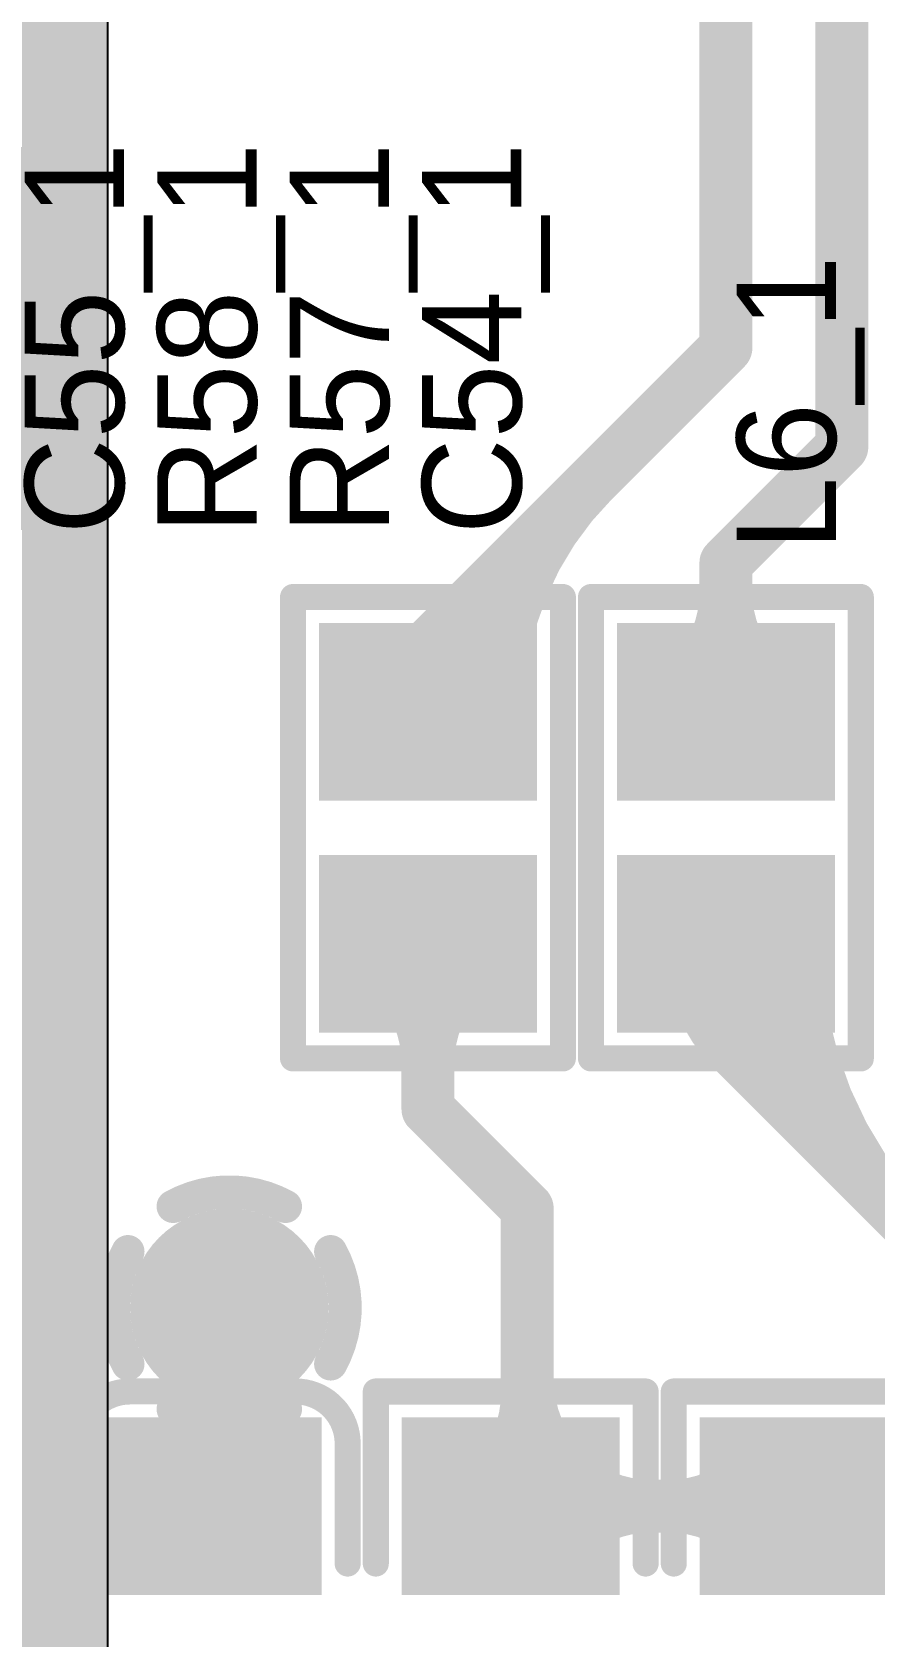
# Model space of a CAD drawing. Header units: millimetres. Extents: x 3.32 to 12.49, y 5.66 to 10.73.
# Drawn here: x 5.7042 to 5.9588, y 8.7056 to 9.1904 of the extents above; entities that cross this region are included whole.
import ezdxf

# ---------------------------------------------------------------- set-up
doc = ezdxf.new("R2010")
doc.units = ezdxf.units.MM
doc.header["$MEASUREMENT"] = 0
for name, color, linetype in [('BottomLayer', 5, 'Continuous'), ('InternalPlane1', 76, 'Continuous'), ('InternalPlane2', 16, 'Continuous'), ('MultiLayer', 9, 'Continuous'), ('TopLayer', 1, 'Continuous'), ('TopOverlay', 2, 'Continuous'), ('TopPaste', 8, 'Continuous'), ('TopSolder', 216, 'Continuous'), ('ViaHoleLayer', 16, 'Continuous')]:
    doc.layers.add(name, color=color, linetype=linetype)

# ---------------------------------------------------------------- blocks, each defined once
blk = doc.blocks.new('0805_C_260')
at = {"layer": 'TopLayer'}
for points in [[(-0.05787, -0.02894), (-0.0122, -0.02894), (-0.05787, 0.02894), (-0.0122, 0.02894)], [(0.0122, -0.02894), (0.05787, -0.02894), (0.0122, 0.02894), (0.05787, 0.02894)]]:
    blk.add_solid(points, dxfattribs=at)
at = {"layer": 'TopOverlay', "const_width": 0.00787}
for points in [[(-0.06969, 0.025, -0.414214), (-0.05394, 0.04075)], [(0.05394, 0.04075, -0.414213), (0.06969, 0.025)], [(-0.05394, -0.04075, -0.414213), (-0.06969, -0.025)], [(0.06968, -0.025, -0.414214), (0.05394, -0.04075)]]:
    blk.add_lwpolyline(points, format="xyb", dxfattribs=at)
for points in [[(-0.01772, 0.04075), (-0.05394, 0.04075)], [(0.05394, 0.04075), (0.01772, 0.04075)], [(-0.06969, -0.025), (-0.06969, 0.025)], [(0.06968, -0.025), (0.06968, 0.025)], [(-0.01772, -0.04075), (-0.05394, -0.04075)], [(0.05394, -0.04075), (0.01772, -0.04075)]]:
    blk.add_lwpolyline(points, dxfattribs=at)
at = {"layer": 'TopOverlay', "const_width": 0.00394}
for points in [[(-0.05591, 0.04075, 1), (-0.05197, 0.04075, 1)], [(-0.05591, 0.04075, 1), (-0.05197, 0.04075, 1)], [(-0.01969, 0.04075, 1), (-0.01575, 0.04075, 1)], [(0.01575, 0.04075, 1), (0.01969, 0.04075, 1)], [(0.05197, 0.04075, 1), (0.05591, 0.04075, 1)], [(0.05197, 0.04075, 1), (0.05591, 0.04075, 1)], [(-0.07165, 0.025, 1), (-0.06772, 0.025, 1)], [(-0.07165, 0.025, 1), (-0.06772, 0.025, 1)], [(0.06772, 0.025, 1), (0.07165, 0.025, 1)], [(0.06772, 0.025, 1), (0.07165, 0.025, 1)], [(-0.07165, -0.025, 1), (-0.06772, -0.025, 1)], [(-0.07165, -0.025, 1), (-0.06772, -0.025, 1)], [(0.06772, -0.025, 1), (0.07165, -0.025, 1)], [(0.06772, -0.025, 1), (0.07165, -0.025, 1)], [(-0.05591, -0.04075, 1), (-0.05197, -0.04075, 1)], [(-0.05591, -0.04075, 1), (-0.05197, -0.04075, 1)], [(-0.01969, -0.04075, 1), (-0.01575, -0.04075, 1)], [(0.01575, -0.04075, 1), (0.01969, -0.04075, 1)], [(0.05197, -0.04075, 1), (0.05591, -0.04075, 1)], [(0.05197, -0.04075, 1), (0.05591, -0.04075, 1)]]:
    blk.add_lwpolyline(points, format="xyb", close=True, dxfattribs=at)
at = {"layer": 'TopPaste'}
for points in [[(-0.05787, -0.02894), (-0.0122, -0.02894), (-0.05787, 0.02894), (-0.0122, 0.02894)], [(0.0122, -0.02894), (0.05787, -0.02894), (0.0122, 0.02894), (0.05787, 0.02894)]]:
    blk.add_solid(points, dxfattribs=at)
at = {"layer": 'TopSolder'}
for points in [[(-0.06187, -0.03294), (-0.0082, -0.03294), (-0.06187, 0.03294), (-0.0082, 0.03294)], [(0.0082, -0.03294), (0.06187, -0.03294), (0.0082, 0.03294), (0.06187, 0.03294)]]:
    blk.add_solid(points, dxfattribs=at)
blk = doc.blocks.new('0805_R_313')
at = {"layer": 'TopLayer'}
for points in [[(-0.05787, -0.02894), (-0.0122, -0.02894), (-0.05787, 0.02894), (-0.0122, 0.02894)], [(0.0122, -0.02894), (0.05787, -0.02894), (0.0122, 0.02894), (0.05787, 0.02894)]]:
    blk.add_solid(points, dxfattribs=at)
at = {"layer": 'TopOverlay', "const_width": 0.00787}
for points in [[(-0.06968, 0.04075), (-0.06968, -0.04075)], [(-0.06968, 0.04075), (-0.01772, 0.04075)], [(0.01772, 0.04075), (0.06968, 0.04075)], [(0.06968, 0.04075), (0.06968, -0.04075)], [(-0.06968, -0.04075), (-0.01772, -0.04075)], [(0.01772, -0.04075), (0.06968, -0.04075)]]:
    blk.add_lwpolyline(points, dxfattribs=at)
at = {"layer": 'TopOverlay', "const_width": 0.00394}
for points in [[(-0.07165, 0.04075, 1), (-0.06772, 0.04075, 1)], [(-0.07165, 0.04075, 1), (-0.06772, 0.04075, 1)], [(-0.01969, 0.04075, 1), (-0.01575, 0.04075, 1)], [(0.01575, 0.04075, 1), (0.01969, 0.04075, 1)], [(0.06772, 0.04075, 1), (0.07165, 0.04075, 1)], [(0.06772, 0.04075, 1), (0.07165, 0.04075, 1)], [(-0.07165, -0.04075, 1), (-0.06772, -0.04075, 1)], [(-0.07165, -0.04075, 1), (-0.06772, -0.04075, 1)], [(-0.01969, -0.04075, 1), (-0.01575, -0.04075, 1)], [(0.01575, -0.04075, 1), (0.01969, -0.04075, 1)], [(0.06772, -0.04075, 1), (0.07165, -0.04075, 1)], [(0.06772, -0.04075, 1), (0.07165, -0.04075, 1)]]:
    blk.add_lwpolyline(points, format="xyb", close=True, dxfattribs=at)
at = {"layer": 'TopPaste'}
for points in [[(-0.05787, -0.02894), (-0.0122, -0.02894), (-0.05787, 0.02894), (-0.0122, 0.02894)], [(0.0122, -0.02894), (0.05787, -0.02894), (0.0122, 0.02894), (0.05787, 0.02894)]]:
    blk.add_solid(points, dxfattribs=at)
at = {"layer": 'TopSolder'}
for points in [[(-0.06187, -0.03294), (-0.0082, -0.03294), (-0.06187, 0.03294), (-0.0082, 0.03294)], [(0.0082, -0.03294), (0.06187, -0.03294), (0.0082, 0.03294), (0.06187, 0.03294)]]:
    blk.add_solid(points, dxfattribs=at)
blk = doc.blocks.new('0805_R_315')
at = {"layer": 'TopLayer'}
for points in [[(-0.05787, -0.02894), (-0.0122, -0.02894), (-0.05787, 0.02894), (-0.0122, 0.02894)], [(0.0122, -0.02894), (0.05787, -0.02894), (0.0122, 0.02894), (0.05787, 0.02894)]]:
    blk.add_solid(points, dxfattribs=at)
at = {"layer": 'TopOverlay', "const_width": 0.00787}
for points in [[(-0.06968, 0.04075), (-0.06968, -0.04075)], [(-0.06968, 0.04075), (-0.01772, 0.04075)], [(0.01772, 0.04075), (0.06968, 0.04075)], [(0.06968, 0.04075), (0.06968, -0.04075)], [(-0.06968, -0.04075), (-0.01772, -0.04075)], [(0.01772, -0.04075), (0.06968, -0.04075)]]:
    blk.add_lwpolyline(points, dxfattribs=at)
at = {"layer": 'TopOverlay', "const_width": 0.00394}
for points in [[(-0.07165, 0.04075, 1), (-0.06772, 0.04075, 1)], [(-0.07165, 0.04075, 1), (-0.06772, 0.04075, 1)], [(-0.01969, 0.04075, 1), (-0.01575, 0.04075, 1)], [(0.01575, 0.04075, 1), (0.01969, 0.04075, 1)], [(0.06772, 0.04075, 1), (0.07165, 0.04075, 1)], [(0.06772, 0.04075, 1), (0.07165, 0.04075, 1)], [(-0.07165, -0.04075, 1), (-0.06772, -0.04075, 1)], [(-0.07165, -0.04075, 1), (-0.06772, -0.04075, 1)], [(-0.01969, -0.04075, 1), (-0.01575, -0.04075, 1)], [(0.01575, -0.04075, 1), (0.01969, -0.04075, 1)], [(0.06772, -0.04075, 1), (0.07165, -0.04075, 1)], [(0.06772, -0.04075, 1), (0.07165, -0.04075, 1)]]:
    blk.add_lwpolyline(points, format="xyb", close=True, dxfattribs=at)
at = {"layer": 'TopPaste'}
for points in [[(-0.05787, -0.02894), (-0.0122, -0.02894), (-0.05787, 0.02894), (-0.0122, 0.02894)], [(0.0122, -0.02894), (0.05787, -0.02894), (0.0122, 0.02894), (0.05787, 0.02894)]]:
    blk.add_solid(points, dxfattribs=at)
at = {"layer": 'TopSolder'}
for points in [[(-0.06187, -0.03294), (-0.0082, -0.03294), (-0.06187, 0.03294), (-0.0082, 0.03294)], [(0.0082, -0.03294), (0.06187, -0.03294), (0.0082, 0.03294), (0.06187, 0.03294)]]:
    blk.add_solid(points, dxfattribs=at)
blk = doc.blocks.new('0805_L_479')
at = {"layer": 'TopLayer'}
for points in [[(-0.05787, -0.02894), (-0.0122, -0.02894), (-0.05787, 0.02894), (-0.0122, 0.02894)], [(0.0122, -0.02894), (0.05787, -0.02894), (0.0122, 0.02894), (0.05787, 0.02894)]]:
    blk.add_solid(points, dxfattribs=at)
at = {"layer": 'TopOverlay', "const_width": 0.00787}
for points in [[(-0.06968, 0.04075), (-0.06968, -0.04075)], [(-0.06968, 0.04075), (0.06968, 0.04075)], [(0.06968, 0.04075), (0.06968, -0.04075)], [(-0.06968, -0.04075), (0.06968, -0.04075)]]:
    blk.add_lwpolyline(points, dxfattribs=at)
at = {"layer": 'TopOverlay', "const_width": 0.00394}
for points in [[(-0.07165, 0.04075, 1), (-0.06772, 0.04075, 1)], [(-0.07165, 0.04075, 1), (-0.06772, 0.04075, 1)], [(0.06772, 0.04075, 1), (0.07165, 0.04075, 1)], [(0.06772, 0.04075, 1), (0.07165, 0.04075, 1)], [(-0.07165, -0.04075, 1), (-0.06772, -0.04075, 1)], [(-0.07165, -0.04075, 1), (-0.06772, -0.04075, 1)], [(0.06772, -0.04075, 1), (0.07165, -0.04075, 1)], [(0.06772, -0.04075, 1), (0.07165, -0.04075, 1)]]:
    blk.add_lwpolyline(points, format="xyb", close=True, dxfattribs=at)
at = {"layer": 'TopPaste'}
for points in [[(-0.05787, -0.02894), (-0.0122, -0.02894), (-0.05787, 0.02894), (-0.0122, 0.02894)], [(0.0122, -0.02894), (0.05787, -0.02894), (0.0122, 0.02894), (0.05787, 0.02894)]]:
    blk.add_solid(points, dxfattribs=at)
at = {"layer": 'TopSolder'}
for points in [[(-0.06187, -0.03294), (-0.0082, -0.03294), (-0.06187, 0.03294), (-0.0082, 0.03294)], [(0.0082, -0.03294), (0.06187, -0.03294), (0.0082, 0.03294), (0.06187, 0.03294)]]:
    blk.add_solid(points, dxfattribs=at)
blk = doc.blocks.new('0805_L_482')
at = {"layer": 'TopLayer'}
for points in [[(-0.05787, -0.02894), (-0.0122, -0.02894), (-0.05787, 0.02894), (-0.0122, 0.02894)], [(0.0122, -0.02894), (0.05787, -0.02894), (0.0122, 0.02894), (0.05787, 0.02894)]]:
    blk.add_solid(points, dxfattribs=at)
at = {"layer": 'TopOverlay', "const_width": 0.00787}
for points in [[(-0.06968, 0.04075), (0.06968, 0.04075)], [(-0.06968, 0.04075), (-0.06968, -0.04075)], [(0.06968, 0.04075), (0.06968, -0.04075)], [(-0.06968, -0.04075), (0.06968, -0.04075)]]:
    blk.add_lwpolyline(points, dxfattribs=at)
at = {"layer": 'TopOverlay', "const_width": 0.00394}
for points in [[(-0.07165, 0.04075, 1), (-0.06772, 0.04075, 1)], [(-0.07165, 0.04075, 1), (-0.06772, 0.04075, 1)], [(0.06772, 0.04075, 1), (0.07165, 0.04075, 1)], [(0.06772, 0.04075, 1), (0.07165, 0.04075, 1)], [(-0.07165, -0.04075, 1), (-0.06772, -0.04075, 1)], [(-0.07165, -0.04075, 1), (-0.06772, -0.04075, 1)], [(0.06772, -0.04075, 1), (0.07165, -0.04075, 1)], [(0.06772, -0.04075, 1), (0.07165, -0.04075, 1)]]:
    blk.add_lwpolyline(points, format="xyb", close=True, dxfattribs=at)
at = {"layer": 'TopPaste'}
for points in [[(-0.05787, -0.02894), (-0.0122, -0.02894), (-0.05787, 0.02894), (-0.0122, 0.02894)], [(0.0122, -0.02894), (0.05787, -0.02894), (0.0122, 0.02894), (0.05787, 0.02894)]]:
    blk.add_solid(points, dxfattribs=at)
at = {"layer": 'TopSolder'}
for points in [[(-0.06187, -0.03294), (-0.0082, -0.03294), (-0.06187, 0.03294), (-0.0082, 0.03294)], [(0.0082, -0.03294), (0.06187, -0.03294), (0.0082, 0.03294), (0.06187, 0.03294)]]:
    blk.add_solid(points, dxfattribs=at)

msp = doc.modelspace()

# ---------------------------------------------------------------- linework, layer by layer
at = {"layer": 'BottomLayer', "const_width": 0.02}
msp.add_lwpolyline([(5.75378, 8.80504, 1), (5.77378, 8.80504, 1)], format="xyb", close=True, dxfattribs=at)
at = {"layer": 'InternalPlane1'}
msp.add_line((5.72709, 7.8794), (5.72709, 9.82744), dxfattribs=at)
at = {"layer": 'InternalPlane1', "const_width": 0.1}
msp.add_lwpolyline([(5.67701, 7.85866), (5.67701, 9.84252)], dxfattribs=at)
at = {"layer": 'InternalPlane1', "const_width": 0.01}
for points in [[(5.74681, 8.83565, -0.258618), (5.78075, 8.83565)], [(5.73317, 8.78807, -0.258618), (5.73317, 8.82201)], [(5.79439, 8.82201, -0.258618), (5.79439, 8.78807)], [(5.78075, 8.77443, -0.258618), (5.74681, 8.77443)]]:
    msp.add_lwpolyline(points, format="xyb", dxfattribs=at)
at = {"layer": 'InternalPlane1', "const_width": 0.005}
for points in [[(5.74431, 8.83565, 1), (5.74931, 8.83565, 1)], [(5.77825, 8.83565, 1), (5.78325, 8.83565, 1)], [(5.73067, 8.82201, 1), (5.73567, 8.82201, 1)], [(5.79189, 8.82201, 1), (5.79689, 8.82201, 1)], [(5.73067, 8.78807, 1), (5.73567, 8.78807, 1)], [(5.79189, 8.78807, 1), (5.79689, 8.78807, 1)], [(5.74431, 8.77443, 1), (5.74931, 8.77443, 1)], [(5.77825, 8.77443, 1), (5.78325, 8.77443, 1)]]:
    msp.add_lwpolyline(points, format="xyb", close=True, dxfattribs=at)
at = {"layer": 'InternalPlane2'}
msp.add_line((5.72709, 7.8794), (5.72709, 9.82744), dxfattribs=at)
at = {"layer": 'InternalPlane2', "const_width": 0.1}
msp.add_lwpolyline([(5.67701, 7.85866), (5.67701, 9.84252)], dxfattribs=at)
at = {"layer": 'InternalPlane2', "const_width": 0.03}
msp.add_lwpolyline([(5.74878, 8.80504, 1), (5.77878, 8.80504, 1)], format="xyb", close=True, dxfattribs=at)
at = {"layer": 'MultiLayer', "const_width": 0.02}
msp.add_lwpolyline([(5.75378, 8.80504, 1), (5.77378, 8.80504, 1)], format="xyb", close=True, dxfattribs=at)
at = {"layer": 'TopLayer'}
for points, const_width in [([(5.94878, 9.06504), (5.94878, 9.67004)], 0.016), ([(5.91378, 9.09504), (5.91378, 9.52189)], 0.016), ([(5.82378, 9.00504), (5.91378, 9.09504)], 0.016), ([(5.91378, 9.03004), (5.94878, 9.06504)], 0.016), ([(5.91378, 8.98508), (5.91378, 9.03004)], 0.016), ([(5.82378, 8.98508), (5.82378, 9.00504)], 0.016), ([(5.82378, 8.86504), (5.82378, 8.915)], 0.016), ([(5.91378, 8.88504), (5.91378, 8.915)], 0.016), ([(5.91378, 8.88504), (6.02878, 8.77004)], 0.016), ([(5.82378, 8.86504), (5.85374, 8.83508)], 0.016), ([(5.85374, 8.74512), (5.85374, 8.83508)], 0.016), ([(5.76378, 8.75012), (5.76378, 8.80504)], 0.02), ([(5.75878, 8.74512), (5.76378, 8.75012)], 0.02), ([(5.84878, 8.74512), (5.85374, 8.74512)], 0.016), ([(5.85374, 8.74512), (5.93878, 8.74512)], 0.016)]:
    msp.add_lwpolyline(points, dxfattribs=dict(at, const_width=const_width))
for points, const_width in [([(5.90978, 9.09504, 1), (5.91778, 9.09504, 1)], 0.008), ([(5.90978, 9.09504, 1), (5.91778, 9.09504, 1)], 0.008), ([(5.94478, 9.06504, 1), (5.95278, 9.06504, 1)], 0.008), ([(5.94478, 9.06504, 1), (5.95278, 9.06504, 1)], 0.008), ([(5.86964, 9.0549, 1), (5.87764, 9.0549, 1)], 0.008), ([(5.84232, 9.02758, 1), (5.85032, 9.02758, 1)], 0.008), ([(5.90978, 9.03004, 1), (5.91778, 9.03004, 1)], 0.008), ([(5.90978, 9.03004, 1), (5.91778, 9.03004, 1)], 0.008), ([(5.90978, 9.02089, 1), (5.91778, 9.02089, 1)], 0.008), ([(5.90978, 9.02089, 1), (5.91778, 9.02089, 1)], 0.008), ([(5.81978, 9.00504, 1), (5.82778, 9.00504, 1)], 0.008), ([(5.81978, 9.00504, 1), (5.82778, 9.00504, 1)], 0.008), ([(5.89929, 8.99557, 1), (5.90729, 8.99557, 1)], 0.008), ([(5.92027, 8.99557, 1), (5.92827, 8.99557, 1)], 0.008), ([(5.81978, 8.98508, 1), (5.82778, 8.98508, 1)], 0.008), ([(5.82472, 8.98508, 1), (5.83272, 8.98508, 1)], 0.008), ([(5.84072, 8.98508, 1), (5.84872, 8.98508, 1)], 0.008), ([(5.90978, 8.98508, 1), (5.91778, 8.98508, 1)], 0.008), ([(5.81978, 8.915, 1), (5.82778, 8.915, 1)], 0.008), ([(5.89872, 8.915, 1), (5.90672, 8.915, 1)], 0.008), ([(5.90978, 8.915, 1), (5.91778, 8.915, 1)], 0.008), ([(5.91472, 8.915, 1), (5.92272, 8.915, 1)], 0.008), ([(5.93072, 8.915, 1), (5.93872, 8.915, 1)], 0.008), ([(5.80929, 8.90451, 1), (5.81729, 8.90451, 1)], 0.008), ([(5.83027, 8.90451, 1), (5.83827, 8.90451, 1)], 0.008), ([(5.90079, 8.9032, 1), (5.90879, 8.9032, 1)], 0.008), ([(5.91877, 8.9032, 1), (5.92677, 8.9032, 1)], 0.008), ([(5.90978, 8.88504, 1), (5.91778, 8.88504, 1)], 0.008), ([(5.90978, 8.88504, 1), (5.91778, 8.88504, 1)], 0.008), ([(5.90978, 8.88504, 1), (5.91778, 8.88504, 1)], 0.008), ([(5.90978, 8.88504, 1), (5.91778, 8.88504, 1)], 0.008), ([(5.91208, 8.88274, 1), (5.92008, 8.88274, 1)], 0.008), ([(5.81978, 8.87919, 1), (5.82778, 8.87919, 1)], 0.008), ([(5.81978, 8.87919, 1), (5.82778, 8.87919, 1)], 0.008), ([(5.81978, 8.86504, 1), (5.82778, 8.86504, 1)], 0.008), ([(5.81978, 8.86504, 1), (5.82778, 8.86504, 1)], 0.008), ([(5.93939, 8.85543, 1), (5.94739, 8.85543, 1)], 0.008), ([(5.84974, 8.83508, 1), (5.85774, 8.83508, 1)], 0.008), ([(5.84974, 8.83508, 1), (5.85774, 8.83508, 1)], 0.008), ([(5.75378, 8.80504, 1), (5.77378, 8.80504, 1)], 0.02), ([(5.75878, 8.80504, 1), (5.76878, 8.80504, 1)], 0.01), ([(5.75171, 8.79797, 1), (5.76171, 8.79797, 1)], 0.01), ([(5.76585, 8.79797, 1), (5.77585, 8.79797, 1)], 0.01), ([(5.75878, 8.7809, 1), (5.76878, 8.7809, 1)], 0.01), ([(5.75878, 8.7809, 1), (5.76878, 8.7809, 1)], 0.01), ([(5.75878, 8.77877, 1), (5.76878, 8.77877, 1)], 0.01), ([(5.84974, 8.78369, 1), (5.85774, 8.78369, 1)], 0.008), ([(5.75878, 8.77344, 1), (5.76878, 8.77344, 1)], 0.01), ([(5.84974, 8.77818, 1), (5.85774, 8.77818, 1)], 0.008), ([(5.75081, 8.75419, 1), (5.76081, 8.75419, 1)], 0.01), ([(5.76896, 8.75419, 1), (5.77896, 8.75419, 1)], 0.01), ([(5.75878, 8.75012, 1), (5.76878, 8.75012, 1)], 0.01), ([(5.75878, 8.75012, 1), (5.76878, 8.75012, 1)], 0.01), ([(5.84039, 8.75561, 1), (5.84839, 8.75561, 1)], 0.008), ([(5.86137, 8.75561, 1), (5.86937, 8.75561, 1)], 0.008), ([(5.86137, 8.75561, 1), (5.86937, 8.75561, 1)], 0.008), ([(5.91819, 8.75561, 1), (5.92619, 8.75561, 1)], 0.008), ([(5.75378, 8.74512, 1), (5.76378, 8.74512, 1)], 0.01), ([(5.84478, 8.74512, 1), (5.85278, 8.74512, 1)], 0.008), ([(5.84974, 8.74512, 1), (5.85774, 8.74512, 1)], 0.008), ([(5.84974, 8.74512, 1), (5.85774, 8.74512, 1)], 0.008), ([(5.84974, 8.74512, 1), (5.85774, 8.74512, 1)], 0.008), ([(5.8867, 8.74512, 1), (5.8947, 8.74512, 1)], 0.008), ([(5.8867, 8.74512, 1), (5.8947, 8.74512, 1)], 0.008), ([(5.89286, 8.74512, 1), (5.90086, 8.74512, 1)], 0.008), ([(5.89286, 8.74512, 1), (5.90086, 8.74512, 1)], 0.008), ([(5.93478, 8.74512, 1), (5.94278, 8.74512, 1)], 0.008), ([(5.86137, 8.73463, 1), (5.86937, 8.73463, 1)], 0.008), ([(5.91819, 8.73463, 1), (5.92619, 8.73463, 1)], 0.008)]:
    msp.add_lwpolyline(points, format="xyb", close=True, dxfattribs=dict(at, const_width=const_width))
for points, const_width in [([(5.84472, 8.98508, -0.198912), (5.87364, 9.0549)], 0.016), ([(5.82872, 8.98508, -0.198912), (5.84632, 9.02758)], 0.016), ([(5.91378, 9.02089, -0.198912), (5.90329, 8.99557)], 0.016), ([(5.92427, 8.99557, -0.198912), (5.91378, 9.02089)], 0.016), ([(5.91608, 8.88274, -0.198912), (5.90272, 8.915)], 0.016), ([(5.94339, 8.85543, -0.198912), (5.91872, 8.915)], 0.016), ([(5.97071, 8.82811, -0.198912), (5.93472, 8.915)], 0.016), ([(5.81329, 8.90451, -0.198912), (5.82378, 8.87919)], 0.016), ([(5.82378, 8.87919, -0.198912), (5.83427, 8.90451)], 0.016), ([(5.90479, 8.9032, -0.234023), (5.91378, 8.88504)], 0.016), ([(5.91378, 8.88504, -0.234023), (5.92277, 8.9032)], 0.016), ([(5.75671, 8.79797, -0.198912), (5.76378, 8.7809)], 0.02), ([(5.76378, 8.7809, -0.198912), (5.77085, 8.79797)], 0.02), ([(5.77396, 8.75419, -0.198912), (5.76378, 8.77877)], 0.02), ([(5.86537, 8.75561, -0.198912), (5.85374, 8.78369)], 0.016), ([(5.76378, 8.77344, -0.198912), (5.75581, 8.75419)], 0.02), ([(5.85374, 8.77818, -0.198912), (5.84439, 8.75561)], 0.016), ([(5.8907, 8.74512, -0.198912), (5.86537, 8.75561)], 0.016), ([(5.92219, 8.75561, -0.198912), (5.89686, 8.74512)], 0.016), ([(5.86537, 8.73463, -0.198912), (5.8907, 8.74512)], 0.016), ([(5.89686, 8.74512, -0.198912), (5.92219, 8.73463)], 0.016)]:
    msp.add_lwpolyline(points, format="xyb", dxfattribs=dict(at, const_width=const_width))
at = {"layer": 'ViaHoleLayer', "const_width": 0.01}
msp.add_lwpolyline([(5.75878, 8.80504, 1), (5.76878, 8.80504, 1)], format="xyb", close=True, dxfattribs=at)

# ---------------------------------------------------------------- block references
for name, p, rotation in [('0805_L_482', (5.82378, 8.95004), 90), ('0805_L_479', (5.91378, 8.95004), 90), ('0805_C_260', (5.75878, 8.71008), 270), ('0805_R_313', (5.84878, 8.71008), 90), ('0805_R_315', (5.93878, 8.71008), 90)]:
    msp.add_blockref(name, p, dxfattribs=dict(rotation=rotation))

# ---------------------------------------------------------------- texts
at = {"layer": 'TopOverlay'}
for s, p in [('C55_1', (5.73201, 9.03866)), ('R58_1', (5.77201, 9.03866)), ('R57_1', (5.81201, 9.03866)), ('C54_1', (5.85201, 9.03866)), ('L6_1', (5.94701, 9.03366))]:
    msp.add_text(s, height=0.03, rotation=90, dxfattribs=at).set_placement(p)

doc.saveas('drawing.dxf')
